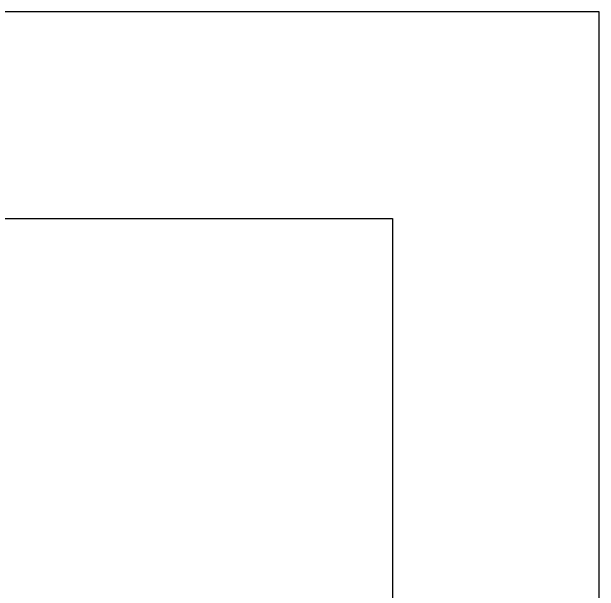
# Model space of a CAD drawing. Extents: x -38350 to 38650, y -35000 to 36000.
# Drawn here: x -6343 to -3500, y 1698 to 4500 of the extents above; entities that cross this region are included whole.
import ezdxf

# ---------------------------------------------------------------- set-up
doc = ezdxf.new("R2010")
doc.units = 0
doc.header["$MEASUREMENT"] = 0
doc.layers.add('Layer1', color=10, linetype='Continuous')

msp = doc.modelspace()

# ---------------------------------------------------------------- linework, layer by layer
for p, q in [((-3500, 4500), (-19500, 4500)), ((-3500, 0), (-3500, 4500)), ((-19500, 3500), (-4500, 3500)), ((-4500, 3500), (-4500, 0))]:
    msp.add_line(p, q)
at = {"layer": 'Layer1'}
for p, q in [((-3500, 4500), (-19500, 4500)), ((-3500, 0), (-3500, 4500)), ((-19500, 3500), (-4500, 3500)), ((-4500, 3500), (-4500, 0))]:
    msp.add_line(p, q, dxfattribs=at)

doc.saveas('drawing.dxf')
